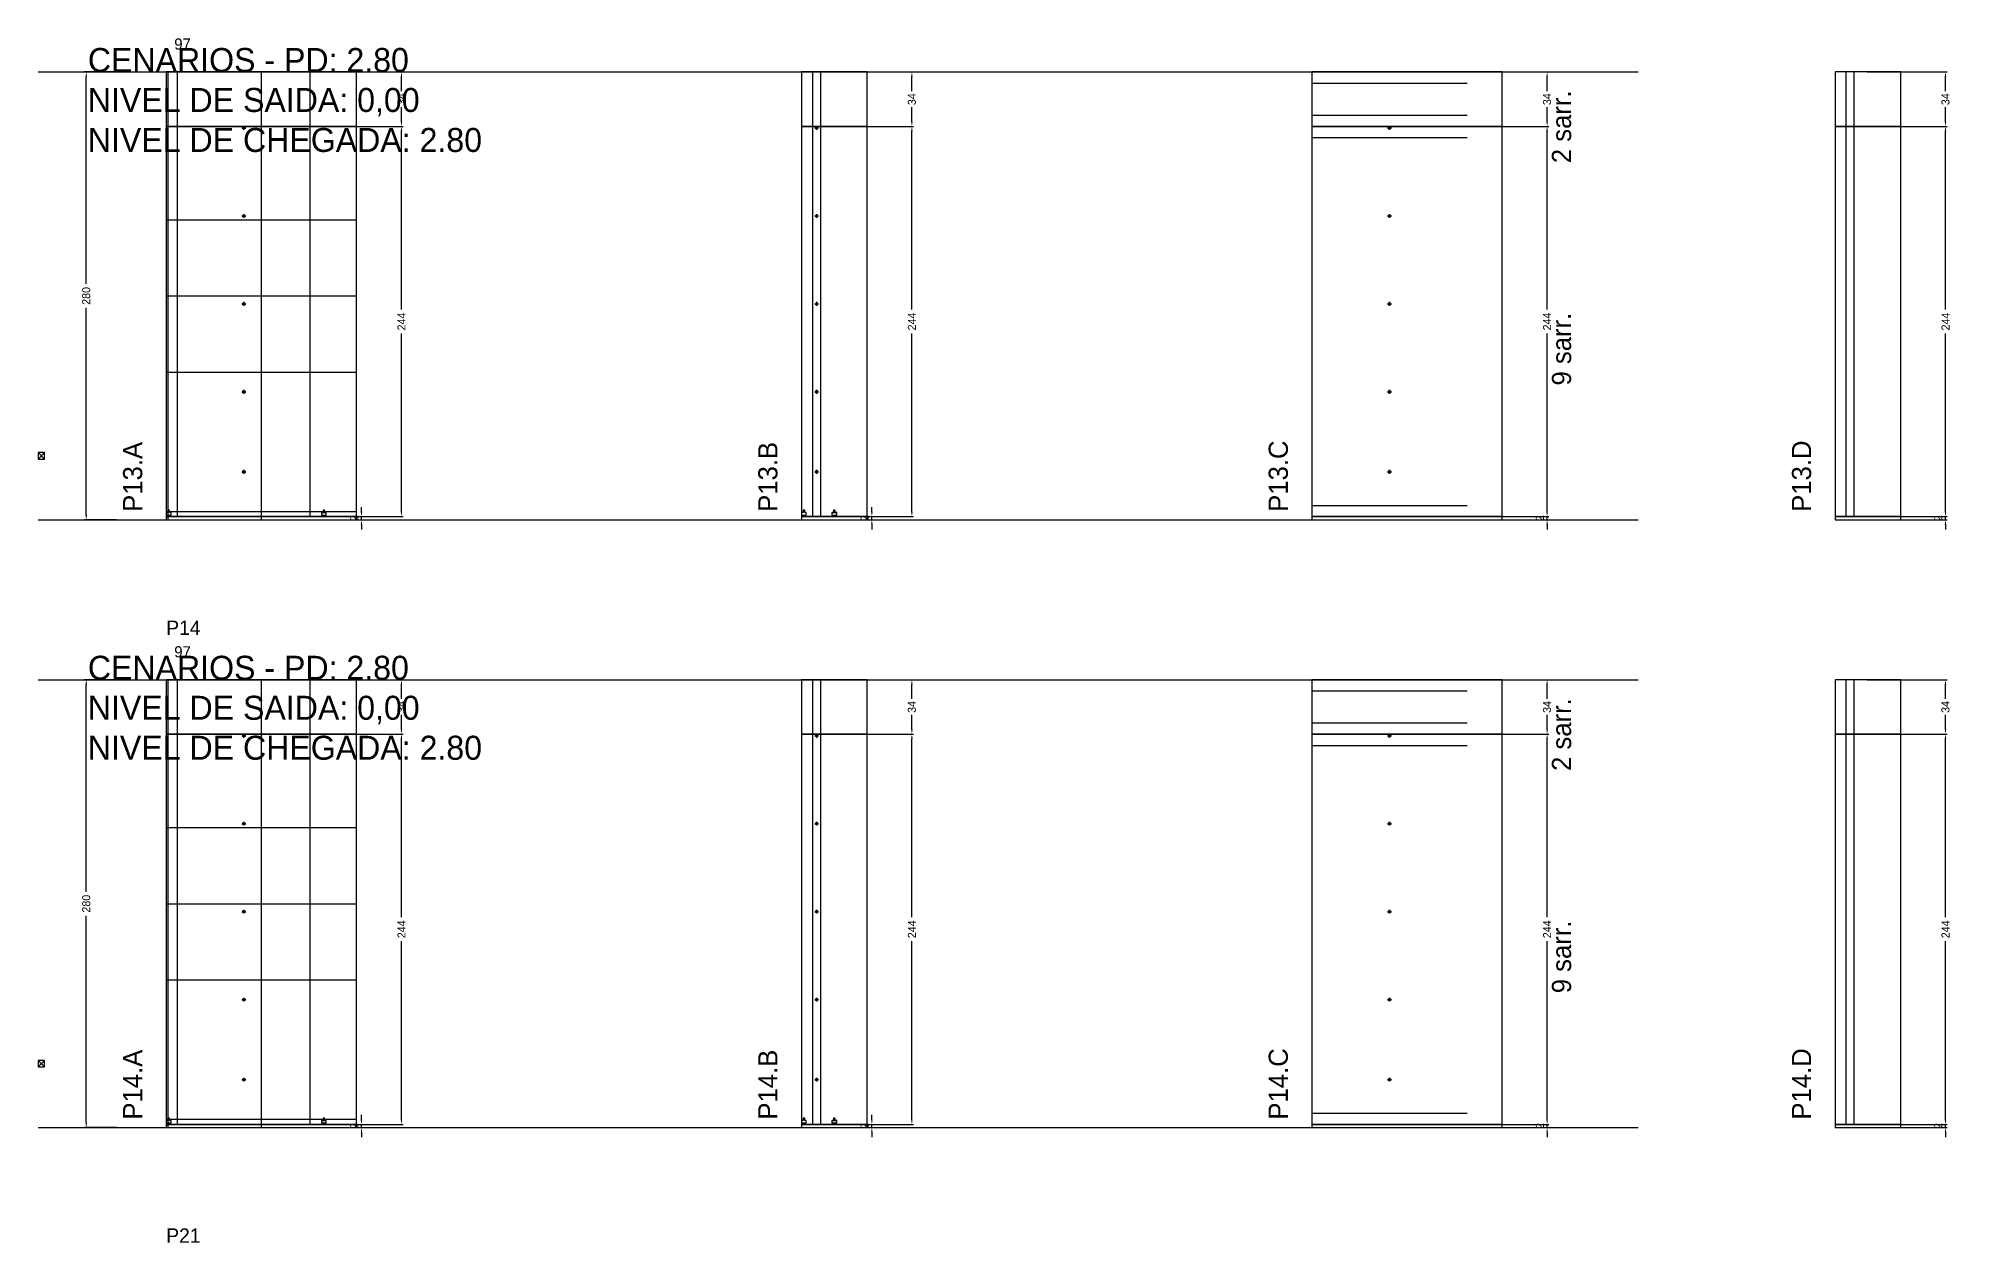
# Model space of a CAD drawing. Header units: centimetres. Extents: x -10500 to 4150, y -6466 to 304.
# Drawn here: x -7000 to -5805, y -1972 to -1219 of the extents above; entities that cross this region are included whole.
import ezdxf

# ---------------------------------------------------------------- set-up
doc = ezdxf.new("R2010")
doc.units = ezdxf.units.CM
doc.linetypes.add('DASHED', pattern=[2, -2])
for name, color, linetype in [('CHAPA', 140, 'Continuous'), ('COTA', 241, 'Continuous'), ('COTAS FURACAO', 16, 'Continuous'), ('Madeira', 30, 'Continuous'), ('MEIO_PONT', 160, 'Continuous'), ('NOMENCLATURA', 7, 'Continuous'), ('Nível', 160, 'Continuous'), ('Painéis', 200, 'Continuous'), ('Perfil Metálico', 150, 'Continuous'), ('SARR_2.2x7', 40, 'Continuous'), ('SARRAFO DE PRESSAO', 200, 'Continuous'), ('texto', 7, 'Continuous'), ('TEXTO_GERAL', 7, 'Continuous')]:
    doc.layers.add(name, color=color, linetype=linetype)
doc.dimstyles.new('PAINEL-NOVA', dxfattribs={"dimtxt": 5, "dimasz": 3, "dimexe": 1, "dimexo": 1, "dimgap": 1, "dimtad": 1, "dimcen": 2.5, "dimazin": 3, "dimtfac": 1, "dimtmove": 0, "dimatfit": 3})

# ---------------------------------------------------------------- blocks, each defined once
blk = doc.blocks.new('_CLOSEDFILLED')
at = {"color": 0, "linetype": 'BYBLOCK'}
blk.add_solid([(-1, 0.16), (0, 0), (-1, -0.16)], dxfattribs=at)
blk = doc.blocks.new('*D79')
for p, q in [((-6951, -1240), (-6971, -1240)), ((-6970, -1372.5), (-6970, -1243)), ((-6970, -1517), (-6970, -1387.5)), ((-6951, -1520), (-6971, -1520))]:
    blk.add_line(p, q)
at = {"layer": 'Defpoints'}
for p in [(-6950, -1240), (-6970, -1520), (-6950, -1520)]:
    blk.add_point(p, dxfattribs=at)
at = {"layer": 'COTA', "xscale": 3, "yscale": 3}
for p, rotation in [((-6970, -1240), 90), ((-6970, -1520), 270)]:
    blk.add_blockref('_CLOSEDFILLED', p, dxfattribs=dict(at, rotation=rotation))
at = {"layer": 'COTA', "insert": (-6970, -1380), "char_height": 5, "attachment_point": 5, "rotation": 90}
blk.add_mtext('280', dxfattribs=at)
blk = doc.blocks.new('MULDURA')
at = {"layer": 'Paineis'}
for p, q in [((0, 0), (4, 4)), ((4, 0), (0, 4))]:
    blk.add_line(p, q, dxfattribs=at)
blk.add_lwpolyline([(0, 0), (4, 0), (4, 4), (0, 4)], close=True, dxfattribs=at)
blk = doc.blocks.new('*D81')
for p, q in [((-6822, -1274), (-6772, -1274)), ((-6773, -1388.5), (-6773, -1277)), ((-6773, -1515), (-6773, -1403.5)), ((-6822, -1518), (-6772, -1518))]:
    blk.add_line(p, q)
at = {"layer": 'Defpoints'}
for p in [(-6823, -1274), (-6823, -1518), (-6773, -1518)]:
    blk.add_point(p, dxfattribs=at)
at = {"layer": 'COTA', "xscale": 3, "yscale": 3}
for p, rotation in [((-6773, -1274), 90), ((-6773, -1518), 270)]:
    blk.add_blockref('_CLOSEDFILLED', p, dxfattribs=dict(at, rotation=rotation))
at = {"layer": 'COTA', "insert": (-6773, -1396), "char_height": 5, "attachment_point": 5, "rotation": 90}
blk.add_mtext('244', dxfattribs=at)
blk = doc.blocks.new('*D82')
for p, q in [((-6822, -1240), (-6772, -1240)), ((-6773, -1252), (-6773, -1243)), ((-6773, -1271), (-6773, -1262)), ((-6822, -1274), (-6772, -1274))]:
    blk.add_line(p, q)
at = {"layer": 'Defpoints'}
for p in [(-6823, -1240), (-6823, -1274), (-6773, -1274)]:
    blk.add_point(p, dxfattribs=at)
at = {"layer": 'COTA', "xscale": 3, "yscale": 3}
for p, rotation in [((-6773, -1240), 90), ((-6773, -1274), 270)]:
    blk.add_blockref('_CLOSEDFILLED', p, dxfattribs=dict(at, rotation=rotation))
at = {"layer": 'COTA', "insert": (-6773, -1257), "char_height": 5, "attachment_point": 5, "rotation": 90}
blk.add_mtext('34', dxfattribs=at)
blk = doc.blocks.new('SLIPTEE')
at = {"layer": 'Paineis'}
blk.add_lwpolyline([(0, 0), (3, 0), (3, 1.5), (2, 1.5), (2, 3), (1, 3), (1, 1.5), (0, 1.5)], close=True, dxfattribs=at)
blk = doc.blocks.new('SLIPTDD')
at = {"layer": 'Paineis'}
blk.add_line((0, 1.5), (3, 1.5), dxfattribs=at)
blk.add_lwpolyline([(0, 0), (3, 0), (3, 1.5), (2, 1.5), (2, 3), (1, 3), (1, 1.5), (0, 1.5)], close=True, dxfattribs=at)
blk = doc.blocks.new('furacao')
at = {"layer": 'COTAS FURACAO'}
for p, q in [((-1.2, 0), (1.2, 0)), ((0, -1.2), (0, 1.2))]:
    blk.add_line(p, q, dxfattribs=at)
blk.add_circle((0, 0), 0.8, dxfattribs=at)
blk = doc.blocks.new('*D84')
for p, q in [((-6503, -1274), (-6453, -1274)), ((-6454, -1388.5), (-6454, -1277)), ((-6454, -1515), (-6454, -1403.5)), ((-6503, -1518), (-6453, -1518))]:
    blk.add_line(p, q)
at = {"layer": 'Defpoints'}
for p in [(-6504, -1274), (-6504, -1518), (-6454, -1518)]:
    blk.add_point(p, dxfattribs=at)
at = {"layer": 'COTA', "xscale": 3, "yscale": 3}
for p, rotation in [((-6454, -1274), 90), ((-6454, -1518), 270)]:
    blk.add_blockref('_CLOSEDFILLED', p, dxfattribs=dict(at, rotation=rotation))
at = {"layer": 'COTA', "insert": (-6454, -1396), "char_height": 5, "attachment_point": 5, "rotation": 90}
blk.add_mtext('244', dxfattribs=at)
blk = doc.blocks.new('*D85')
for p, q in [((-6503, -1240), (-6453, -1240)), ((-6454, -1252), (-6454, -1243)), ((-6454, -1271), (-6454, -1262)), ((-6503, -1274), (-6453, -1274))]:
    blk.add_line(p, q)
at = {"layer": 'Defpoints'}
for p in [(-6504, -1240), (-6504, -1274), (-6454, -1274)]:
    blk.add_point(p, dxfattribs=at)
at = {"layer": 'COTA', "xscale": 3, "yscale": 3}
for p, rotation in [((-6454, -1240), 90), ((-6454, -1274), 270)]:
    blk.add_blockref('_CLOSEDFILLED', p, dxfattribs=dict(at, rotation=rotation))
at = {"layer": 'COTA', "insert": (-6454, -1257), "char_height": 5, "attachment_point": 5, "rotation": 90}
blk.add_mtext('34', dxfattribs=at)
blk = doc.blocks.new('*D87')
for p, q in [((-6106, -1274), (-6056, -1274)), ((-6057, -1388.5), (-6057, -1277)), ((-6057, -1515), (-6057, -1403.5)), ((-6106, -1518), (-6056, -1518))]:
    blk.add_line(p, q)
at = {"layer": 'Defpoints'}
for p in [(-6107, -1274), (-6107, -1518), (-6057, -1518)]:
    blk.add_point(p, dxfattribs=at)
at = {"layer": 'COTA', "xscale": 3, "yscale": 3}
for p, rotation in [((-6057, -1274), 90), ((-6057, -1518), 270)]:
    blk.add_blockref('_CLOSEDFILLED', p, dxfattribs=dict(at, rotation=rotation))
at = {"layer": 'COTA', "insert": (-6057, -1396), "char_height": 5, "attachment_point": 5, "rotation": 90}
blk.add_mtext('244', dxfattribs=at)
blk = doc.blocks.new('*D88')
for p, q in [((-6106, -1240), (-6056, -1240)), ((-6057, -1252), (-6057, -1243)), ((-6057, -1271), (-6057, -1262)), ((-6106, -1274), (-6056, -1274))]:
    blk.add_line(p, q)
at = {"layer": 'Defpoints'}
for p in [(-6107, -1240), (-6107, -1274), (-6057, -1274)]:
    blk.add_point(p, dxfattribs=at)
at = {"layer": 'COTA', "xscale": 3, "yscale": 3}
for p, rotation in [((-6057, -1240), 90), ((-6057, -1274), 270)]:
    blk.add_blockref('_CLOSEDFILLED', p, dxfattribs=dict(at, rotation=rotation))
at = {"layer": 'COTA', "insert": (-6057, -1257), "char_height": 5, "attachment_point": 5, "rotation": 90}
blk.add_mtext('34', dxfattribs=at)
blk = doc.blocks.new('*D90')
for p, q in [((-5857, -1274), (-5807, -1274)), ((-5808, -1388.5), (-5808, -1277)), ((-5808, -1515), (-5808, -1403.5)), ((-5857, -1518), (-5807, -1518))]:
    blk.add_line(p, q)
at = {"layer": 'Defpoints'}
for p in [(-5858, -1274), (-5858, -1518), (-5808, -1518)]:
    blk.add_point(p, dxfattribs=at)
at = {"layer": 'COTA', "xscale": 3, "yscale": 3}
for p, rotation in [((-5808, -1274), 90), ((-5808, -1518), 270)]:
    blk.add_blockref('_CLOSEDFILLED', p, dxfattribs=dict(at, rotation=rotation))
at = {"layer": 'COTA', "insert": (-5808, -1396), "char_height": 5, "attachment_point": 5, "rotation": 90}
blk.add_mtext('244', dxfattribs=at)
blk = doc.blocks.new('*D91')
for p, q in [((-5857, -1240), (-5807, -1240)), ((-5808, -1252), (-5808, -1243)), ((-5808, -1271), (-5808, -1262)), ((-5857, -1274), (-5807, -1274))]:
    blk.add_line(p, q)
at = {"layer": 'Defpoints'}
for p in [(-5858, -1240), (-5858, -1274), (-5808, -1274)]:
    blk.add_point(p, dxfattribs=at)
at = {"layer": 'COTA', "xscale": 3, "yscale": 3}
for p, rotation in [((-5808, -1240), 90), ((-5808, -1274), 270)]:
    blk.add_blockref('_CLOSEDFILLED', p, dxfattribs=dict(at, rotation=rotation))
at = {"layer": 'COTA', "insert": (-5808, -1257), "char_height": 5, "attachment_point": 5, "rotation": 90}
blk.add_mtext('34', dxfattribs=at)
blk = doc.blocks.new('*D105')
for p, q in [((-6951, -1620), (-6971, -1620)), ((-6970, -1752.5), (-6970, -1623)), ((-6970, -1897), (-6970, -1767.5)), ((-6951, -1900), (-6971, -1900))]:
    blk.add_line(p, q)
at = {"layer": 'Defpoints'}
for p in [(-6950, -1620), (-6970, -1900), (-6950, -1900)]:
    blk.add_point(p, dxfattribs=at)
at = {"layer": 'COTA', "xscale": 3, "yscale": 3}
for p, rotation in [((-6970, -1620), 90), ((-6970, -1900), 270)]:
    blk.add_blockref('_CLOSEDFILLED', p, dxfattribs=dict(at, rotation=rotation))
at = {"layer": 'COTA', "insert": (-6970, -1760), "char_height": 5, "attachment_point": 5, "rotation": 90}
blk.add_mtext('280', dxfattribs=at)
blk = doc.blocks.new('*D107')
for p, q in [((-6822, -1654), (-6772, -1654)), ((-6773, -1768.5), (-6773, -1657)), ((-6773, -1895), (-6773, -1783.5)), ((-6822, -1898), (-6772, -1898))]:
    blk.add_line(p, q)
at = {"layer": 'Defpoints'}
for p in [(-6823, -1654), (-6823, -1898), (-6773, -1898)]:
    blk.add_point(p, dxfattribs=at)
at = {"layer": 'COTA', "xscale": 3, "yscale": 3}
for p, rotation in [((-6773, -1654), 90), ((-6773, -1898), 270)]:
    blk.add_blockref('_CLOSEDFILLED', p, dxfattribs=dict(at, rotation=rotation))
at = {"layer": 'COTA', "insert": (-6773, -1776), "char_height": 5, "attachment_point": 5, "rotation": 90}
blk.add_mtext('244', dxfattribs=at)
blk = doc.blocks.new('*D108')
for p, q in [((-6822, -1620), (-6772, -1620)), ((-6773, -1632), (-6773, -1623)), ((-6773, -1651), (-6773, -1642)), ((-6822, -1654), (-6772, -1654))]:
    blk.add_line(p, q)
at = {"layer": 'Defpoints'}
for p in [(-6823, -1620), (-6823, -1654), (-6773, -1654)]:
    blk.add_point(p, dxfattribs=at)
at = {"layer": 'COTA', "xscale": 3, "yscale": 3}
for p, rotation in [((-6773, -1620), 90), ((-6773, -1654), 270)]:
    blk.add_blockref('_CLOSEDFILLED', p, dxfattribs=dict(at, rotation=rotation))
at = {"layer": 'COTA', "insert": (-6773, -1637), "char_height": 5, "attachment_point": 5, "rotation": 90}
blk.add_mtext('34', dxfattribs=at)
blk = doc.blocks.new('*D110')
for p, q in [((-6503, -1654), (-6453, -1654)), ((-6454, -1768.5), (-6454, -1657)), ((-6454, -1895), (-6454, -1783.5)), ((-6503, -1898), (-6453, -1898))]:
    blk.add_line(p, q)
at = {"layer": 'Defpoints'}
for p in [(-6504, -1654), (-6504, -1898), (-6454, -1898)]:
    blk.add_point(p, dxfattribs=at)
at = {"layer": 'COTA', "xscale": 3, "yscale": 3}
for p, rotation in [((-6454, -1654), 90), ((-6454, -1898), 270)]:
    blk.add_blockref('_CLOSEDFILLED', p, dxfattribs=dict(at, rotation=rotation))
at = {"layer": 'COTA', "insert": (-6454, -1776), "char_height": 5, "attachment_point": 5, "rotation": 90}
blk.add_mtext('244', dxfattribs=at)
blk = doc.blocks.new('*D111')
for p, q in [((-6503, -1620), (-6453, -1620)), ((-6454, -1632), (-6454, -1623)), ((-6454, -1651), (-6454, -1642)), ((-6503, -1654), (-6453, -1654))]:
    blk.add_line(p, q)
at = {"layer": 'Defpoints'}
for p in [(-6504, -1620), (-6504, -1654), (-6454, -1654)]:
    blk.add_point(p, dxfattribs=at)
at = {"layer": 'COTA', "xscale": 3, "yscale": 3}
for p, rotation in [((-6454, -1620), 90), ((-6454, -1654), 270)]:
    blk.add_blockref('_CLOSEDFILLED', p, dxfattribs=dict(at, rotation=rotation))
at = {"layer": 'COTA', "insert": (-6454, -1637), "char_height": 5, "attachment_point": 5, "rotation": 90}
blk.add_mtext('34', dxfattribs=at)
blk = doc.blocks.new('*D113')
for p, q in [((-6106, -1654), (-6056, -1654)), ((-6057, -1768.5), (-6057, -1657)), ((-6057, -1895), (-6057, -1783.5)), ((-6106, -1898), (-6056, -1898))]:
    blk.add_line(p, q)
at = {"layer": 'Defpoints'}
for p in [(-6107, -1654), (-6107, -1898), (-6057, -1898)]:
    blk.add_point(p, dxfattribs=at)
at = {"layer": 'COTA', "xscale": 3, "yscale": 3}
for p, rotation in [((-6057, -1654), 90), ((-6057, -1898), 270)]:
    blk.add_blockref('_CLOSEDFILLED', p, dxfattribs=dict(at, rotation=rotation))
at = {"layer": 'COTA', "insert": (-6057, -1776), "char_height": 5, "attachment_point": 5, "rotation": 90}
blk.add_mtext('244', dxfattribs=at)
blk = doc.blocks.new('*D114')
for p, q in [((-6106, -1620), (-6056, -1620)), ((-6057, -1632), (-6057, -1623)), ((-6057, -1651), (-6057, -1642)), ((-6106, -1654), (-6056, -1654))]:
    blk.add_line(p, q)
at = {"layer": 'Defpoints'}
for p in [(-6107, -1620), (-6107, -1654), (-6057, -1654)]:
    blk.add_point(p, dxfattribs=at)
at = {"layer": 'COTA', "xscale": 3, "yscale": 3}
for p, rotation in [((-6057, -1620), 90), ((-6057, -1654), 270)]:
    blk.add_blockref('_CLOSEDFILLED', p, dxfattribs=dict(at, rotation=rotation))
at = {"layer": 'COTA', "insert": (-6057, -1637), "char_height": 5, "attachment_point": 5, "rotation": 90}
blk.add_mtext('34', dxfattribs=at)
blk = doc.blocks.new('*D116')
for p, q in [((-5857, -1654), (-5807, -1654)), ((-5808, -1768.5), (-5808, -1657)), ((-5808, -1895), (-5808, -1783.5)), ((-5857, -1898), (-5807, -1898))]:
    blk.add_line(p, q)
at = {"layer": 'Defpoints'}
for p in [(-5858, -1654), (-5858, -1898), (-5808, -1898)]:
    blk.add_point(p, dxfattribs=at)
at = {"layer": 'COTA', "xscale": 3, "yscale": 3}
for p, rotation in [((-5808, -1654), 90), ((-5808, -1898), 270)]:
    blk.add_blockref('_CLOSEDFILLED', p, dxfattribs=dict(at, rotation=rotation))
at = {"layer": 'COTA', "insert": (-5808, -1776), "char_height": 5, "attachment_point": 5, "rotation": 90}
blk.add_mtext('244', dxfattribs=at)
blk = doc.blocks.new('*D117')
for p, q in [((-5857, -1620), (-5807, -1620)), ((-5808, -1632), (-5808, -1623)), ((-5808, -1651), (-5808, -1642)), ((-5857, -1654), (-5807, -1654))]:
    blk.add_line(p, q)
at = {"layer": 'Defpoints'}
for p in [(-5858, -1620), (-5858, -1654), (-5808, -1654)]:
    blk.add_point(p, dxfattribs=at)
at = {"layer": 'COTA', "xscale": 3, "yscale": 3}
for p, rotation in [((-5808, -1620), 90), ((-5808, -1654), 270)]:
    blk.add_blockref('_CLOSEDFILLED', p, dxfattribs=dict(at, rotation=rotation))
at = {"layer": 'COTA', "insert": (-5808, -1637), "char_height": 5, "attachment_point": 5, "rotation": 90}
blk.add_mtext('34', dxfattribs=at)

msp = doc.modelspace()

# ---------------------------------------------------------------- linework, layer by layer
at = {"layer": 'CHAPA'}
for points in [[(-6920, -1520), (-6918.8, -1520), (-6918.8, -1240), (-6920, -1240)], [(-6920, -1900), (-6918.8, -1900), (-6918.8, -1620), (-6920, -1620)]]:
    msp.add_lwpolyline(points, close=True, dxfattribs=at)
at = {"layer": 'Madeira'}
for points in [[(-6920, -1332.4), (-6801, -1332.4)], [(-6920, -1427.6), (-6801, -1427.6)], [(-6920, -1712.4), (-6801, -1712.4)], [(-6920, -1807.6), (-6801, -1807.6)]]:
    msp.add_lwpolyline(points, dxfattribs=at)
at = {"layer": 'MEIO_PONT'}
for points in [[(-6920, -1380), (-6801, -1380)], [(-6920, -1760), (-6801, -1760)]]:
    msp.add_lwpolyline(points, dxfattribs=at)
at = {"layer": 'Nível', "linetype": 'DASHED'}
for points in [[(-7000, -1240), (-6000, -1240)], [(-7000, -1520), (-6000, -1520)], [(-7000, -1620), (-6000, -1620)], [(-7000, -1900), (-6000, -1900)]]:
    msp.add_lwpolyline(points, dxfattribs=at)
at = {"layer": 'Painéis'}
for points in [[(-6920, -1274), (-6801, -1274), (-6801, -1240), (-6920, -1240)], [(-6920, -1520), (-6801, -1520), (-6801, -1240), (-6920, -1240)], [(-6523, -1274), (-6482, -1274), (-6482, -1240), (-6523, -1240)], [(-6204, -1274), (-6085, -1274), (-6085, -1240), (-6204, -1240)], [(-5877, -1274), (-5836, -1274), (-5836, -1240), (-5877, -1240)], [(-6920, -1518), (-6801, -1518), (-6801, -1274), (-6920, -1274)], [(-6523, -1518), (-6482, -1518), (-6482, -1274), (-6523, -1274)], [(-6204, -1518), (-6085, -1518), (-6085, -1274), (-6204, -1274)], [(-5877, -1518), (-5836, -1518), (-5836, -1274), (-5877, -1274)], [(-6920, -1520), (-6801, -1520), (-6801, -1518), (-6920, -1518)], [(-6523, -1520), (-6482, -1520), (-6482, -1518), (-6523, -1518)], [(-6204, -1520), (-6085, -1520), (-6085, -1518), (-6204, -1518)], [(-5877, -1520), (-5836, -1520), (-5836, -1518), (-5877, -1518)], [(-6920, -1654), (-6801, -1654), (-6801, -1620), (-6920, -1620)], [(-6920, -1900), (-6801, -1900), (-6801, -1620), (-6920, -1620)], [(-6523, -1654), (-6482, -1654), (-6482, -1620), (-6523, -1620)], [(-6204, -1654), (-6085, -1654), (-6085, -1620), (-6204, -1620)], [(-5877, -1654), (-5836, -1654), (-5836, -1620), (-5877, -1620)], [(-6920, -1898), (-6801, -1898), (-6801, -1654), (-6920, -1654)], [(-6523, -1898), (-6482, -1898), (-6482, -1654), (-6523, -1654)], [(-6204, -1898), (-6085, -1898), (-6085, -1654), (-6204, -1654)], [(-5877, -1898), (-5836, -1898), (-5836, -1654), (-5877, -1654)], [(-6920, -1900), (-6801, -1900), (-6801, -1898), (-6920, -1898)], [(-6523, -1900), (-6482, -1900), (-6482, -1898), (-6523, -1898)], [(-6204, -1900), (-6085, -1900), (-6085, -1898), (-6204, -1898)], [(-5877, -1900), (-5836, -1900), (-5836, -1898), (-5877, -1898)]]:
    msp.add_lwpolyline(points, close=True, dxfattribs=at)
at = {"layer": 'Perfil Metálico'}
for p, q in [((-6860.5, -1520), (-6860.5, -1240)), ((-6860.5, -1900), (-6860.5, -1620))]:
    msp.add_line(p, q, dxfattribs=at)
at = {"layer": 'SARR_2.2x7'}
for points in [[(-6913, -1274), (-6913, -1240)], [(-6830, -1274), (-6830, -1240)], [(-6516, -1274), (-6516, -1240)], [(-6511, -1274), (-6511, -1240)], [(-5870, -1274), (-5870, -1240)], [(-5865, -1274), (-5865, -1240)], [(-6204, -1247), (-6107, -1247)], [(-6204, -1267), (-6107, -1267)], [(-6204, -1281), (-6107, -1281)], [(-6204, -1511), (-6107, -1511)], [(-6913, -1654), (-6913, -1620)], [(-6830, -1654), (-6830, -1620)], [(-6516, -1654), (-6516, -1620)], [(-6511, -1654), (-6511, -1620)], [(-5870, -1654), (-5870, -1620)], [(-5865, -1654), (-5865, -1620)], [(-6204, -1627), (-6107, -1627)], [(-6204, -1647), (-6107, -1647)], [(-6204, -1661), (-6107, -1661)], [(-6204, -1891), (-6107, -1891)]]:
    msp.add_lwpolyline(points, dxfattribs=at)
at = {"layer": 'SARR_2.2x7', "linetype": 'DASHED'}
for points in [[(-6913, -1518), (-6913, -1274)], [(-6830, -1518), (-6830, -1274)], [(-6516, -1518), (-6516, -1274)], [(-6511, -1518), (-6511, -1274)], [(-5870, -1518), (-5870, -1274)], [(-5865, -1518), (-5865, -1274)], [(-6913, -1898), (-6913, -1654)], [(-6830, -1898), (-6830, -1654)], [(-6516, -1898), (-6516, -1654)], [(-6511, -1898), (-6511, -1654)], [(-5870, -1898), (-5870, -1654)], [(-5865, -1898), (-5865, -1654)]]:
    msp.add_lwpolyline(points, dxfattribs=at)
at = {"layer": 'SARRAFO DE PRESSAO'}
for points in [[(-6920, -1520), (-6801, -1520), (-6801, -1515), (-6920, -1515)], [(-6920, -1900), (-6801, -1900), (-6801, -1895), (-6920, -1895)]]:
    msp.add_lwpolyline(points, close=True, dxfattribs=at)

# ---------------------------------------------------------------- block references
at = {"layer": 'COTA'}
for name, p in [('furacao', (-6871.5, -1275)), ('furacao', (-6513.5, -1275)), ('furacao', (-6155.5, -1275)), ('furacao', (-6871.5, -1330)), ('furacao', (-6513.5, -1330)), ('furacao', (-6155.5, -1330)), ('furacao', (-6871.5, -1385)), ('furacao', (-6513.5, -1385)), ('furacao', (-6155.5, -1385)), ('furacao', (-6871.5, -1440)), ('furacao', (-6513.5, -1440)), ('furacao', (-6155.5, -1440)), ('MULDURA', (-7000, -1482)), ('furacao', (-6871.5, -1490)), ('furacao', (-6513.5, -1490)), ('furacao', (-6155.5, -1490)), ('SLIPTEE', (-6920, -1517)), ('SLIPTDD', (-6823, -1517)), ('SLIPTEE', (-6523, -1517)), ('SLIPTDD', (-6504, -1517)), ('furacao', (-6871.5, -1655)), ('furacao', (-6513.5, -1655)), ('furacao', (-6155.5, -1655)), ('furacao', (-6871.5, -1710)), ('furacao', (-6513.5, -1710)), ('furacao', (-6155.5, -1710)), ('furacao', (-6871.5, -1765)), ('furacao', (-6513.5, -1765)), ('furacao', (-6155.5, -1765)), ('furacao', (-6871.5, -1820)), ('furacao', (-6513.5, -1820)), ('furacao', (-6155.5, -1820)), ('MULDURA', (-7000, -1862)), ('furacao', (-6871.5, -1870)), ('furacao', (-6513.5, -1870)), ('furacao', (-6155.5, -1870)), ('SLIPTEE', (-6920, -1897)), ('SLIPTDD', (-6823, -1897)), ('SLIPTEE', (-6523, -1897)), ('SLIPTDD', (-6504, -1897))]:
    msp.add_blockref(name, p, dxfattribs=at)

# ---------------------------------------------------------------- texts
at = {"layer": 'NOMENCLATURA'}
for s, p in [('CENARIOS - PD: 2.80', (-6969, -1240)), ('NIVEL DE SAIDA: 0,00', (-6969, -1265)), ('NIVEL DE CHEGADA: 2.80', (-6969, -1290)), ('CENARIOS - PD: 2.80', (-6969, -1620)), ('NIVEL DE SAIDA: 0,00', (-6969, -1645)), ('NIVEL DE CHEGADA: 2.80', (-6969, -1670))]:
    msp.add_text(s, height=15, dxfattribs=at).set_placement(p)
for s, p in [('2 sarr.', (-6042, -1297)), ('9 sarr.', (-6042, -1436)), ('P13.A', (-6935, -1515)), ('P13.B', (-6538, -1515)), ('P13.C', (-6219, -1515)), ('P13.D', (-5892, -1515)), ('2 sarr.', (-6042, -1677)), ('9 sarr.', (-6042, -1816)), ('P14.A', (-6935, -1895)), ('P14.B', (-6538, -1895)), ('P14.C', (-6219, -1895)), ('P14.D', (-5892, -1895))]:
    msp.add_text(s, height=12, rotation=90, dxfattribs=at).set_placement(p)
at = {"layer": 'texto'}
for p in [(-6915, -1226), (-6915, -1606)]:
    msp.add_text('97', height=7, dxfattribs=at).set_placement(p)
at = {"layer": 'TEXTO_GERAL'}
for s, p in [('P14', (-6920, -1592)), ('P21', (-6920, -1972))]:
    msp.add_text(s, height=9, dxfattribs=at).set_placement(p)

# ---------------------------------------------------------------- dimensions: what is measured, and where the dimension line sits
at = {"layer": 'COTA'}
for base, p1, p2, picture, middle in [((-6970, -1520), (-6950, -1520), (-6950, -1240), '*D79', (-6970, -1380)), ((-6773, -1274), (-6823, -1274), (-6823, -1240), '*D82', (-6773, -1257)), ((-6454, -1274), (-6504, -1274), (-6504, -1240), '*D85', (-6454, -1257)), ((-6057, -1274), (-6107, -1274), (-6107, -1240), '*D88', (-6057, -1257)), ((-5808, -1274), (-5858, -1274), (-5858, -1240), '*D91', (-5808, -1257)), ((-6773, -1518), (-6823, -1518), (-6823, -1274), '*D81', (-6773, -1396)), ((-6454, -1518), (-6504, -1518), (-6504, -1274), '*D84', (-6454, -1396)), ((-6057, -1518), (-6107, -1518), (-6107, -1274), '*D87', (-6057, -1396)), ((-5808, -1518), (-5858, -1518), (-5858, -1274), '*D90', (-5808, -1396)), ((-6970, -1900), (-6950, -1900), (-6950, -1620), '*D105', (-6970, -1760)), ((-6773, -1654), (-6823, -1654), (-6823, -1620), '*D108', (-6773, -1637)), ((-6454, -1654), (-6504, -1654), (-6504, -1620), '*D111', (-6454, -1637)), ((-6057, -1654), (-6107, -1654), (-6107, -1620), '*D114', (-6057, -1637)), ((-5808, -1654), (-5858, -1654), (-5858, -1620), '*D117', (-5808, -1637)), ((-6773, -1898), (-6823, -1898), (-6823, -1654), '*D107', (-6773, -1776)), ((-6454, -1898), (-6504, -1898), (-6504, -1654), '*D110', (-6454, -1776)), ((-6057, -1898), (-6107, -1898), (-6107, -1654), '*D113', (-6057, -1776)), ((-5808, -1898), (-5858, -1898), (-5858, -1654), '*D116', (-5808, -1776))]:
    dim = msp.add_linear_dim(base=base, p1=p1, p2=p2, angle=90, dimstyle='PAINEL-NOVA', dxfattribs=at)
    dim.commit()
    dim.dimension.update_dxf_attribs({"geometry": picture, "text_midpoint": middle})
for base, p1, p2 in [((-6798, -1520), (-6823, -1520), (-6823, -1518)), ((-6479, -1520), (-6504, -1520), (-6504, -1518)), ((-6057, -1520), (-6107, -1520), (-6107, -1518)), ((-5808, -1520), (-5858, -1520), (-5858, -1518)), ((-6798, -1900), (-6823, -1900), (-6823, -1898)), ((-6479, -1900), (-6504, -1900), (-6504, -1898)), ((-6057, -1900), (-6107, -1900), (-6107, -1898)), ((-5808, -1900), (-5858, -1900), (-5858, -1898))]:
    msp.add_linear_dim(base=base, p1=p1, p2=p2, angle=90, dimstyle='PAINEL-NOVA', dxfattribs=at).render()

doc.saveas('drawing.dxf')
